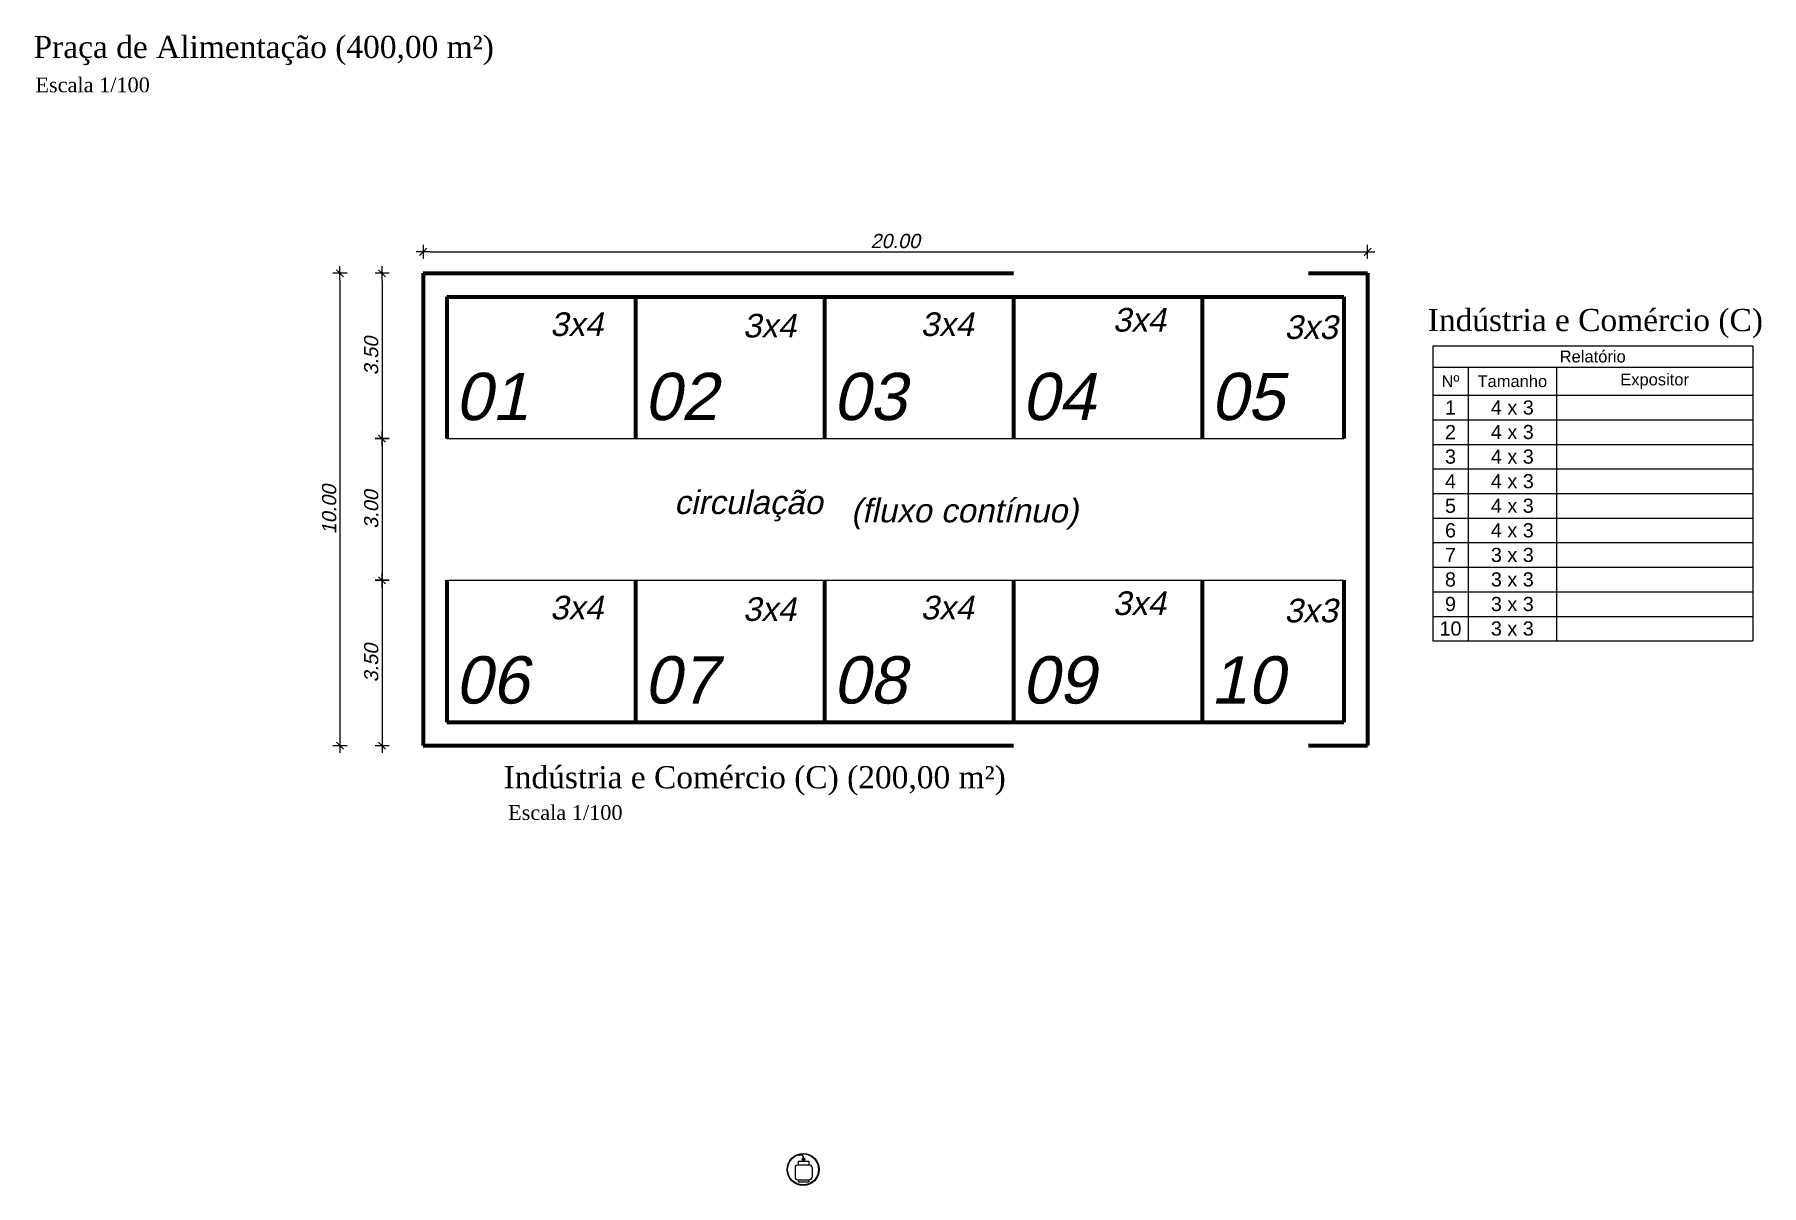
# Model space of a CAD drawing. Header units: metres. Extents: x 2113 to 5678, y -2764 to 956.
# Drawn here: x 4312.52 to 4349.09, y -1543.71 to -1519.34 of the extents above; entities that cross this region are included whole.
import ezdxf

# ---------------------------------------------------------------- set-up
doc = ezdxf.new("R2010")
doc.units = ezdxf.units.M
doc.header["$MEASUREMENT"] = 0
doc.linetypes.add('DASHED2', pattern=[0.375, 0.25, -0.125])
for name, color, linetype in [('COTASOK', 1, 'Continuous'), ('HACHURAS', 8, 'Continuous'), ('PAREDE', 7, 'Continuous')]:
    doc.layers.add(name, color=color, linetype=linetype)
doc.styles.add('JEF', font='times.ttf', dxfattribs={"height": 0.3})
doc.styles.get("Standard").update_dxf_attribs({"font": 'arial.ttf'})
doc.styles.add('util2000', font='arial.ttf', dxfattribs={"oblique": 12.000028})
doc.dimstyles.new('int_1-50_m_MS_50', dxfattribs={"dimscale": 0.05, "dimtxt": 3, "dimasz": 1.5, "dimexe": 1, "dimexo": 0, "dimgap": 0.75, "dimtad": 1, "dimzin": 1, "dimdsep": 46, "dimtxsty": 'util2000', "dimblk": '_U2_SETA01', "dimcen": 1.5, "dimse1": 1, "dimse2": 1, "dimclrd": 1, "dimclre": 1, "dimclrt": 1, "dimazin": 3, "dimtfac": 1, "dimtix": 1, "dimtmove": 1, "dimatfit": 3, "dimldrblk": '_U2_SETA02', "dimfxl": 1, "dimtzin": 12, "dimarcsym": 0})

# ---------------------------------------------------------------- blocks, each defined once
blk = doc.blocks.new('_U2_SETA01')
at = {"color": 0}
for p, q in [((-1, 0), (1, 0)), ((0, -1), (0, 1))]:
    blk.add_line(p, q, dxfattribs=at)
blk.add_line((-0.5, -0.5), (0.5, 0.5))
blk = doc.blocks.new('*D622')
at = {"layer": 'Defpoints', "color": 0, "ltscale": 0.3, "transparency": 16777216}
for p in [(4340.747, -1523.943), (4320.747, -1524.396), (4340.747, -1524.396)]:
    blk.add_point(p, dxfattribs=at)
at = {"layer": 'PAREDE', "color": 1, "lineweight": -2, "ltscale": 0.3, "transparency": 16777216}
blk.add_line((4320.897, -1523.943), (4340.597, -1523.943), dxfattribs=at)
at = {"layer": 'PAREDE', "color": 1, "lineweight": -2, "ltscale": 0.3, "transparency": 16777216, "xscale": 0.15, "yscale": 0.15, "zscale": 0.15, "rotation": 180}
blk.add_blockref('_U2_SETA01', (4320.747, -1523.943), dxfattribs=at)
at = {"layer": 'PAREDE', "color": 1, "lineweight": -2, "ltscale": 0.3, "transparency": 16777216, "xscale": 0.15, "yscale": 0.15, "zscale": 0.15}
blk.add_blockref('_U2_SETA01', (4340.747, -1523.943), dxfattribs=at)
at = {"layer": 'PAREDE', "color": 1, "ltscale": 0.3, "transparency": 16777216, "insert": (4330.747, -1523.715), "char_height": 0.3, "attachment_point": 5, "style": 'util2000'}
blk.add_mtext('20.00', dxfattribs=at)
blk = doc.blocks.new('_U2_SETA02')
blk.add_solid([(-1, -0.17), (0, 0), (-1, 0.17)])
blk = doc.blocks.new('*D503')
at = {"layer": 'Defpoints', "color": 0, "ltscale": 0.3, "transparency": 16777216}
for p in [(4320.726, -1524.396), (4318.986, -1534.396), (4321.074, -1534.396)]:
    blk.add_point(p, dxfattribs=at)
at = {"layer": 'PAREDE', "color": 1, "lineweight": -2, "ltscale": 0.3, "transparency": 16777216}
blk.add_line((4318.986, -1524.546), (4318.986, -1534.246), dxfattribs=at)
at = {"layer": 'PAREDE', "color": 1, "lineweight": -2, "ltscale": 0.3, "transparency": 16777216, "xscale": 0.15, "yscale": 0.15, "zscale": 0.15}
for p, rotation in [((4318.986, -1524.396), 90), ((4318.986, -1534.396), 270)]:
    blk.add_blockref('_U2_SETA01', p, dxfattribs=dict(at, rotation=rotation))
at = {"layer": 'PAREDE', "color": 1, "ltscale": 0.3, "transparency": 16777216, "insert": (4318.758, -1529.396), "char_height": 0.3, "attachment_point": 5, "rotation": 90, "style": 'util2000'}
blk.add_mtext('10.00', dxfattribs=at)
blk = doc.blocks.new('*D504')
at = {"layer": 'Defpoints', "color": 0, "ltscale": 0.3, "transparency": 16777216}
for p in [(4320.756, -1524.396), (4319.878, -1527.896), (4320.606, -1527.896)]:
    blk.add_point(p, dxfattribs=at)
at = {"layer": 'PAREDE', "color": 1, "lineweight": -2, "ltscale": 0.3, "transparency": 16777216}
blk.add_line((4319.878, -1524.546), (4319.878, -1527.746), dxfattribs=at)
at = {"layer": 'PAREDE', "color": 1, "lineweight": -2, "ltscale": 0.3, "transparency": 16777216, "xscale": 0.15, "yscale": 0.15, "zscale": 0.15}
for p, rotation in [((4319.878, -1524.396), 90), ((4319.878, -1527.896), 270)]:
    blk.add_blockref('_U2_SETA01', p, dxfattribs=dict(at, rotation=rotation))
at = {"layer": 'PAREDE', "color": 1, "ltscale": 0.3, "transparency": 16777216, "insert": (4319.649, -1526.146), "char_height": 0.3, "attachment_point": 5, "rotation": 90, "style": 'util2000'}
blk.add_mtext('3.50', dxfattribs=at)
blk = doc.blocks.new('*D505')
at = {"layer": 'Defpoints', "color": 0, "ltscale": 0.3, "transparency": 16777216}
for p in [(4320.606, -1527.896), (4319.878, -1530.896), (4320.541, -1530.896)]:
    blk.add_point(p, dxfattribs=at)
at = {"layer": 'PAREDE', "color": 1, "lineweight": -2, "ltscale": 0.3, "transparency": 16777216}
blk.add_line((4319.878, -1528.046), (4319.878, -1530.746), dxfattribs=at)
at = {"layer": 'PAREDE', "color": 1, "lineweight": -2, "ltscale": 0.3, "transparency": 16777216, "xscale": 0.15, "yscale": 0.15, "zscale": 0.15}
for p, rotation in [((4319.878, -1527.896), 90), ((4319.878, -1530.896), 270)]:
    blk.add_blockref('_U2_SETA01', p, dxfattribs=dict(at, rotation=rotation))
at = {"layer": 'PAREDE', "color": 1, "ltscale": 0.3, "transparency": 16777216, "insert": (4319.649, -1529.396), "char_height": 0.3, "attachment_point": 5, "rotation": 90, "style": 'util2000'}
blk.add_mtext('3.00', dxfattribs=at)
blk = doc.blocks.new('*D506')
at = {"layer": 'Defpoints', "color": 0, "ltscale": 0.3, "transparency": 16777216}
for p in [(4320.541, -1530.896), (4319.878, -1534.396), (4320.478, -1534.396)]:
    blk.add_point(p, dxfattribs=at)
at = {"layer": 'PAREDE', "color": 1, "lineweight": -2, "ltscale": 0.3, "transparency": 16777216}
blk.add_line((4319.878, -1531.046), (4319.878, -1534.246), dxfattribs=at)
at = {"layer": 'PAREDE', "color": 1, "lineweight": -2, "ltscale": 0.3, "transparency": 16777216, "xscale": 0.15, "yscale": 0.15, "zscale": 0.15}
for p, rotation in [((4319.878, -1530.896), 90), ((4319.878, -1534.396), 270)]:
    blk.add_blockref('_U2_SETA01', p, dxfattribs=dict(at, rotation=rotation))
at = {"layer": 'PAREDE', "color": 1, "ltscale": 0.3, "transparency": 16777216, "insert": (4319.649, -1532.646), "char_height": 0.3, "attachment_point": 5, "rotation": 90, "style": 'util2000'}
blk.add_mtext('3.50', dxfattribs=at)
blk = doc.blocks.new('*D507')
at = {"layer": 'Defpoints', "color": 0, "ltscale": 0.3, "transparency": 16777216}
for p in [(4340.747, -1523.943), (4320.747, -1524.396), (4340.747, -1524.396)]:
    blk.add_point(p, dxfattribs=at)
at = {"layer": 'PAREDE', "color": 1, "lineweight": -2, "ltscale": 0.3, "transparency": 16777216}
blk.add_line((4320.897, -1523.943), (4340.597, -1523.943), dxfattribs=at)
at = {"layer": 'PAREDE', "color": 1, "lineweight": -2, "ltscale": 0.3, "transparency": 16777216, "xscale": 0.15, "yscale": 0.15, "zscale": 0.15, "rotation": 180}
blk.add_blockref('_U2_SETA01', (4320.747, -1523.943), dxfattribs=at)
at = {"layer": 'PAREDE', "color": 1, "lineweight": -2, "ltscale": 0.3, "transparency": 16777216, "xscale": 0.15, "yscale": 0.15, "zscale": 0.15}
blk.add_blockref('_U2_SETA01', (4340.747, -1523.943), dxfattribs=at)
at = {"layer": 'PAREDE', "color": 1, "ltscale": 0.3, "transparency": 16777216, "insert": (4330.747, -1523.715), "char_height": 0.3, "attachment_point": 5, "style": 'util2000'}
blk.add_mtext('20.00', dxfattribs=at)
blk = doc.blocks.new('*D508')
at = {"layer": 'Defpoints', "color": 0, "ltscale": 0.3, "transparency": 16777216}
for p in [(4320.726, -1524.396), (4318.986, -1534.396), (4321.074, -1534.396)]:
    blk.add_point(p, dxfattribs=at)
at = {"layer": 'PAREDE', "color": 1, "lineweight": -2, "ltscale": 0.3, "transparency": 16777216}
blk.add_line((4318.986, -1524.546), (4318.986, -1534.246), dxfattribs=at)
at = {"layer": 'PAREDE', "color": 1, "lineweight": -2, "ltscale": 0.3, "transparency": 16777216, "xscale": 0.15, "yscale": 0.15, "zscale": 0.15}
for p, rotation in [((4318.986, -1524.396), 90), ((4318.986, -1534.396), 270)]:
    blk.add_blockref('_U2_SETA01', p, dxfattribs=dict(at, rotation=rotation))
at = {"layer": 'PAREDE', "color": 1, "ltscale": 0.3, "transparency": 16777216, "insert": (4318.758, -1529.396), "char_height": 0.3, "attachment_point": 5, "rotation": 90, "style": 'util2000'}
blk.add_mtext('10.00', dxfattribs=at)
blk = doc.blocks.new('*D509')
at = {"layer": 'Defpoints', "color": 0, "ltscale": 0.3, "transparency": 16777216}
for p in [(4320.756, -1524.396), (4319.878, -1527.896), (4320.606, -1527.896)]:
    blk.add_point(p, dxfattribs=at)
at = {"layer": 'PAREDE', "color": 1, "lineweight": -2, "ltscale": 0.3, "transparency": 16777216}
blk.add_line((4319.878, -1524.546), (4319.878, -1527.746), dxfattribs=at)
at = {"layer": 'PAREDE', "color": 1, "lineweight": -2, "ltscale": 0.3, "transparency": 16777216, "xscale": 0.15, "yscale": 0.15, "zscale": 0.15}
for p, rotation in [((4319.878, -1524.396), 90), ((4319.878, -1527.896), 270)]:
    blk.add_blockref('_U2_SETA01', p, dxfattribs=dict(at, rotation=rotation))
at = {"layer": 'PAREDE', "color": 1, "ltscale": 0.3, "transparency": 16777216, "insert": (4319.649, -1526.146), "char_height": 0.3, "attachment_point": 5, "rotation": 90, "style": 'util2000'}
blk.add_mtext('3.50', dxfattribs=at)
blk = doc.blocks.new('*D510')
at = {"layer": 'Defpoints', "color": 0, "ltscale": 0.3, "transparency": 16777216}
for p in [(4320.606, -1527.896), (4319.878, -1530.896), (4320.541, -1530.896)]:
    blk.add_point(p, dxfattribs=at)
at = {"layer": 'PAREDE', "color": 1, "lineweight": -2, "ltscale": 0.3, "transparency": 16777216}
blk.add_line((4319.878, -1528.046), (4319.878, -1530.746), dxfattribs=at)
at = {"layer": 'PAREDE', "color": 1, "lineweight": -2, "ltscale": 0.3, "transparency": 16777216, "xscale": 0.15, "yscale": 0.15, "zscale": 0.15}
for p, rotation in [((4319.878, -1527.896), 90), ((4319.878, -1530.896), 270)]:
    blk.add_blockref('_U2_SETA01', p, dxfattribs=dict(at, rotation=rotation))
at = {"layer": 'PAREDE', "color": 1, "ltscale": 0.3, "transparency": 16777216, "insert": (4319.649, -1529.396), "char_height": 0.3, "attachment_point": 5, "rotation": 90, "style": 'util2000'}
blk.add_mtext('3.00', dxfattribs=at)
blk = doc.blocks.new('*D511')
at = {"layer": 'Defpoints', "color": 0, "ltscale": 0.3, "transparency": 16777216}
for p in [(4320.541, -1530.896), (4319.878, -1534.396), (4320.478, -1534.396)]:
    blk.add_point(p, dxfattribs=at)
at = {"layer": 'PAREDE', "color": 1, "lineweight": -2, "ltscale": 0.3, "transparency": 16777216}
blk.add_line((4319.878, -1531.046), (4319.878, -1534.246), dxfattribs=at)
at = {"layer": 'PAREDE', "color": 1, "lineweight": -2, "ltscale": 0.3, "transparency": 16777216, "xscale": 0.15, "yscale": 0.15, "zscale": 0.15}
for p, rotation in [((4319.878, -1530.896), 90), ((4319.878, -1534.396), 270)]:
    blk.add_blockref('_U2_SETA01', p, dxfattribs=dict(at, rotation=rotation))
at = {"layer": 'PAREDE', "color": 1, "ltscale": 0.3, "transparency": 16777216, "insert": (4319.649, -1532.646), "char_height": 0.3, "attachment_point": 5, "rotation": 90, "style": 'util2000'}
blk.add_mtext('3.50', dxfattribs=at)
blk = doc.blocks.new('*T512')
at = {"layer": 'PAREDE', "color": 0, "linetype": 'ByBlock', "lineweight": -2, "transparency": 16777216}
for p, q in [((0, 0), (6.776, 0)), ((0, 0), (0, -6.246)), ((6.776, 0), (6.776, -6.246)), ((0, -0.453), (6.776, -0.453)), ((0.752, -0.453), (0.752, -6.246)), ((2.621, -0.453), (2.621, -6.246)), ((0, -1.046), (6.776, -1.046)), ((0, -1.566), (6.776, -1.566)), ((0, -2.086), (6.776, -2.086)), ((0, -2.606), (6.776, -2.606)), ((0, -3.126), (6.776, -3.126)), ((0, -3.646), (6.776, -3.646)), ((0, -4.166), (6.776, -4.166)), ((0, -4.686), (6.776, -4.686)), ((0, -5.206), (6.776, -5.206)), ((0, -5.726), (6.776, -5.726)), ((0, -6.246), (6.776, -6.246))]:
    blk.add_line(p, q, dxfattribs=at)
at = {"layer": 'PAREDE', "color": 0, "transparency": 16777216, "attachment_point": 5}
for s, insert, char_height, width in [('Relatório', (3.388, -0.227), 0.25, 6.65645), ('Nº ', (0.376, -0.749), 0.25, 0.63213), ('Tamanho', (1.686, -0.749), 0.25, 1.74858), ('Expositor', (4.699, -0.749), 0.25, 4.03574), ('1', (0.376, -1.306), 0.3, 0.63213), ('4 x 3', (1.686, -1.306), 0.3, 1.74858), ('2', (0.376, -1.826), 0.3, 0.63213), ('4 x 3', (1.686, -1.826), 0.3, 1.74858), ('3', (0.376, -2.346), 0.3, 0.63213), ('4 x 3', (1.686, -2.346), 0.3, 1.74858), ('4', (0.376, -2.866), 0.3, 0.63213), ('4 x 3', (1.686, -2.866), 0.3, 1.74858), ('5', (0.376, -3.386), 0.3, 0.63213), ('4 x 3', (1.686, -3.386), 0.3, 1.74858), ('6', (0.376, -3.906), 0.3, 0.63213), ('4 x 3', (1.686, -3.906), 0.3, 1.74858), ('7', (0.376, -4.426), 0.3, 0.63213), ('3 x 3', (1.686, -4.426), 0.3, 1.74858), ('8', (0.376, -4.946), 0.3, 0.63213), ('3 x 3', (1.686, -4.946), 0.3, 1.74858), ('9', (0.376, -5.466), 0.3, 0.63213), ('3 x 3', (1.686, -5.466), 0.3, 1.74858), ('10', (0.376, -5.986), 0.3, 0.63213), ('3 x 3', (1.686, -5.986), 0.3, 1.74858)]:
    blk.add_mtext(s, dxfattribs=dict(at, insert=insert, char_height=char_height, width=width))

msp = doc.modelspace()

# ---------------------------------------------------------------- linework, layer by layer
for p, q in [((4328.692, -1543.189), (4328.692, -1543.269)), ((4328.692, -1543.189), (4328.912, -1543.189)), ((4328.791, -1543.112), (4328.795, -1543.112)), ((4328.791, -1543.123), (4328.791, -1543.112)), ((4328.791, -1543.123), (4328.798, -1543.123)), ((4328.795, -1543.112), (4328.795, -1543.122)), ((4328.795, -1543.122), (4328.798, -1543.122)), ((4328.798, -1543.128), (4328.798, -1543.114)), ((4328.798, -1543.114), (4328.806, -1543.114)), ((4328.799, -1543.189), (4328.799, -1543.182)), ((4328.804, -1543.189), (4328.804, -1543.183)), ((4328.806, -1543.128), (4328.806, -1543.114)), ((4328.912, -1543.189), (4328.912, -1543.269)), ((4328.622, -1543.329), (4328.622, -1543.368)), ((4328.622, -1543.368), (4328.622, -1543.528)), ((4328.682, -1543.269), (4328.922, -1543.269)), ((4328.682, -1543.588), (4328.922, -1543.588)), ((4328.692, -1543.589), (4328.912, -1543.589)), ((4328.692, -1543.589), (4328.692, -1543.629)), ((4328.912, -1543.589), (4328.912, -1543.629)), ((4328.982, -1543.329), (4328.982, -1543.368)), ((4328.982, -1543.368), (4328.982, -1543.528)), ((4328.692, -1543.629), (4328.912, -1543.629))]:
    msp.add_line(p, q)
for centre, radius in [((4328.794, -1543.368), 0.338), ((4328.794, -1543.368), 0.328), ((4328.802, -1543.155), 0.0274), ((4328.802, -1543.155), 0.00821)]:
    msp.add_circle(centre, radius)
for centre, radius, start, end in [((4328.739, -1543.125), 0.0662, 10.3018, 126.9834), ((4328.739, -1543.125), 0.0612, 10.3018, 126.9834), ((4328.682, -1543.329), 0.06, 90, 180), ((4328.682, -1543.528), 0.06, 180, 270), ((4328.922, -1543.329), 0.06, 0, 90), ((4328.922, -1543.528), 0.06, 270, 0)]:
    msp.add_arc(centre, radius, start, end)
at = {"layer": 'HACHURAS'}
for p, q in [((4321.247, -1527.896), (4340.247, -1527.896)), ((4321.247, -1530.896), (4340.247, -1530.896))]:
    msp.add_line(p, q, dxfattribs=at)
at = {"layer": 'PAREDE', "linetype": 'DASHED2', "lineweight": 80, "ltscale": 50}
for p, q in [((4320.747, -1524.396), (4320.747, -1534.396)), ((4320.747, -1524.396), (4340.747, -1524.396)), ((4340.747, -1524.396), (4340.747, -1534.396)), ((4320.747, -1534.396), (4340.747, -1534.396))]:
    msp.add_line(p, q, dxfattribs=at)
at = {"layer": 'PAREDE', "lineweight": 80}
for p, q in [((4321.247, -1524.896), (4321.247, -1527.896)), ((4321.247, -1524.896), (4340.247, -1524.896)), ((4325.247, -1524.896), (4325.247, -1527.896)), ((4329.247, -1524.896), (4329.247, -1527.896)), ((4333.247, -1524.896), (4333.247, -1527.896)), ((4337.247, -1524.896), (4337.247, -1527.896)), ((4340.247, -1524.896), (4340.247, -1527.896)), ((4321.247, -1530.896), (4321.247, -1533.896)), ((4325.247, -1530.896), (4325.247, -1533.896)), ((4329.247, -1530.896), (4329.247, -1533.896)), ((4333.247, -1530.896), (4333.247, -1533.896)), ((4337.247, -1530.896), (4337.247, -1533.896)), ((4340.247, -1530.896), (4340.247, -1533.896)), ((4321.247, -1533.896), (4340.247, -1533.896))]:
    msp.add_line(p, q, dxfattribs=at)

# ---------------------------------------------------------------- block references
msp.add_blockref('*T512', (4342.126, -1525.933))

# ---------------------------------------------------------------- texts
at = {"layer": 'COTASOK', "style": 'JEF'}
for s, p in [('Praça de Alimentação (400,00 m²)', (4312.497, -1519.839)), ('Indústria e Comércio (C) ', (4342.021, -1525.62)), ('Indústria e Comércio (C) (200,00 m²)', (4322.451, -1535.299))]:
    msp.add_text(s, height=0.46875, dxfattribs=at).set_placement(p)
at = {"layer": 'COTASOK', "char_height": 0.3125, "width": 11.83437, "attachment_point": 1, "style": 'JEF'}
for insert in [(4312.535, -1520.252), (4322.545, -1535.656), (4322.545, -1535.656)]:
    msp.add_mtext('Escala 1/100', dxfattribs=dict(at, insert=insert))
at = {"layer": 'PAREDE', "color": 1, "attachment_point": 7, "rotation": 359.9678, "style": 'util2000'}
for s, insert, char_height in [('{\\f@Arial Unicode MS|b0|i0|c0|p34;\\C256;3x4}', (4323.434, -1525.731), 0.5), ('{\\f@Arial Unicode MS|b0|i0|c0|p34;\\C256;3x4}', (4327.518, -1525.762), 0.5), ('{\\f@Arial Unicode MS|b0|i0|c0|p34;\\C256;3x4}', (4331.281, -1525.731), 0.5), ('{\\f@Arial Unicode MS|b0|i0|c0|p34;\\C256;3x4}', (4335.351, -1525.638), 0.5), ('{\\f@Arial Unicode MS|b0|i0|c0|p34;\\C256;3x3}', (4338.987, -1525.793), 0.5), ('{\\f@Arial Unicode MS|b0|i0|c0|p34;\\C256;\\P\\H1.4286x;01}', (4321.426, -1527.518), 0.7), ('{\\f@Arial Unicode MS|b0|i0|c0|p34;\\C256;\\P\\H1.4286x;02}', (4325.426, -1527.518), 0.7), ('{\\f@Arial Unicode MS|b0|i0|c0|p34;\\C256;\\P\\H1.4286x;03}', (4329.426, -1527.518), 0.7), ('{\\f@Arial Unicode MS|b0|i0|c0|p34;\\C256;\\P\\H1.4286x;04}', (4333.426, -1527.518), 0.7), ('{\\f@Arial Unicode MS|b0|i0|c0|p34;\\C256;\\P\\H1.4286x;05}', (4337.426, -1527.518), 0.7), ('{\\f@Arial Unicode MS|b0|i0|c0|p34;\\C256;circulação}', (4326.063, -1529.647), 0.5), ('{\\f@Arial Unicode MS|b0|i0|c0|p34;\\C256;circulação}', (4326.063, -1529.647), 0.5), ('{\\f@Arial Unicode MS|b0|i0|c0|p34;\\C256;(fluxo contínuo)}', (4329.805, -1529.819), 0.5), ('{\\f@Arial Unicode MS|b0|i0|c0|p34;\\C256;(fluxo contínuo)}', (4329.805, -1529.819), 0.5), ('{\\f@Arial Unicode MS|b0|i0|c0|p34;\\C256;3x4}', (4335.351, -1531.638), 0.5), ('{\\f@Arial Unicode MS|b0|i0|c0|p34;\\C256;3x4}', (4323.434, -1531.731), 0.5), ('{\\f@Arial Unicode MS|b0|i0|c0|p34;\\C256;3x4}', (4327.518, -1531.762), 0.5), ('{\\f@Arial Unicode MS|b0|i0|c0|p34;\\C256;3x4}', (4331.281, -1531.731), 0.5), ('{\\f@Arial Unicode MS|b0|i0|c0|p34;\\C256;3x3}', (4338.987, -1531.793), 0.5), ('{\\f@Arial Unicode MS|b0|i0|c0|p34;\\C256;\\P\\H1.4286x;06}', (4321.426, -1533.518), 0.7), ('{\\f@Arial Unicode MS|b0|i0|c0|p34;\\C256;\\P\\H1.4286x;07}', (4325.426, -1533.518), 0.7), ('{\\f@Arial Unicode MS|b0|i0|c0|p34;\\C256;\\P\\H1.4286x;08}', (4329.426, -1533.518), 0.7), ('{\\f@Arial Unicode MS|b0|i0|c0|p34;\\C256;\\P\\H1.4286x;09}', (4333.426, -1533.518), 0.7), ('{\\f@Arial Unicode MS|b0|i0|c0|p34;\\C256;\\P\\H1.4286x;10}', (4337.426, -1533.518), 0.7)]:
    msp.add_mtext(s, dxfattribs=dict(at, insert=insert, char_height=char_height))

# ---------------------------------------------------------------- dimensions: what is measured, and where the dimension line sits
at = {"layer": 'PAREDE', "ltscale": 0.3}
for picture in ['*D622', '*D507']:
    dim = msp.add_linear_dim(base=(4340.747, -1523.943), p1=(4320.747, -1524.396), p2=(4340.747, -1524.396), dimstyle='int_1-50_m_MS_50', override={"dimscale": 0.1}, dxfattribs=at)
    dim.commit()
    dim.dimension.update_dxf_attribs({"geometry": picture, "text_midpoint": (4330.747, -1523.715)})
for base, p1, p2, picture, middle in [((4318.986, -1534.396), (4320.726, -1524.396), (4321.074, -1534.396), '*D503', (4318.758, -1529.396)), ((4318.986, -1534.396), (4320.726, -1524.396), (4321.074, -1534.396), '*D508', (4318.758, -1529.396)), ((4319.878, -1527.896), (4320.756, -1524.396), (4320.606, -1527.896), '*D504', (4319.649, -1526.146)), ((4319.878, -1527.896), (4320.756, -1524.396), (4320.606, -1527.896), '*D509', (4319.649, -1526.146)), ((4319.878, -1530.896), (4320.606, -1527.896), (4320.541, -1530.896), '*D505', (4319.649, -1529.396)), ((4319.878, -1530.896), (4320.606, -1527.896), (4320.541, -1530.896), '*D510', (4319.649, -1529.396)), ((4319.878, -1534.396), (4320.541, -1530.896), (4320.478, -1534.396), '*D506', (4319.649, -1532.646)), ((4319.878, -1534.396), (4320.541, -1530.896), (4320.478, -1534.396), '*D511', (4319.649, -1532.646))]:
    dim = msp.add_linear_dim(base=base, p1=p1, p2=p2, angle=90, dimstyle='int_1-50_m_MS_50', override={"dimscale": 0.1}, dxfattribs=at)
    dim.commit()
    dim.dimension.update_dxf_attribs({"geometry": picture, "text_midpoint": middle})

doc.saveas('drawing.dxf')
